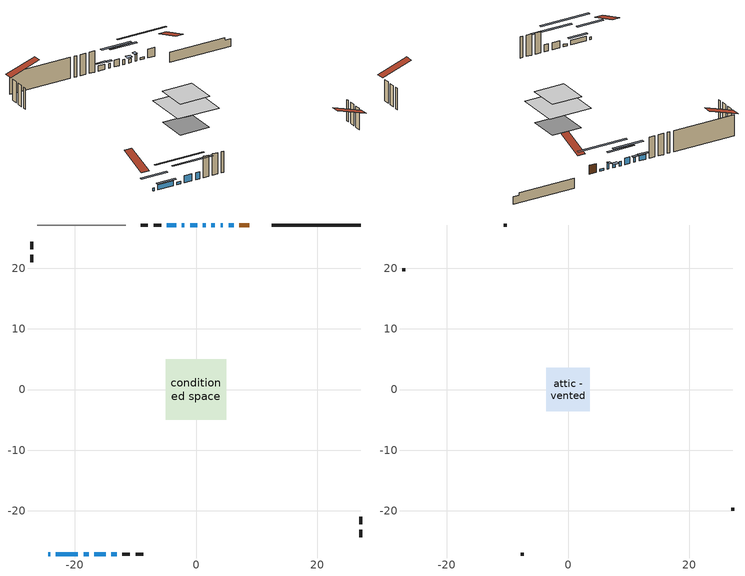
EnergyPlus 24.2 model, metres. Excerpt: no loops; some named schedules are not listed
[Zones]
conditioned space
 floor outside (Floor1 construction): -0.7,-0.7 -0.7,0.7 0.7,0.7 0.7,-0.7 z0.31
 floor adiabatic (AdiabaticFloorConstruction): -4.99,-4.99 -4.99,4.99 4.99,4.99 4.99,-4.99 z2.75
 floor foundation (Slab1 construction): -3.49,-3.49 -3.49,3.49 3.49,3.49 3.49,-3.49 z-1.98
 wall outside (AdiabaticWallConstruction 1): 8.8,27.11 7.15,27.11 z0.31:2.34
 wall outside (AdiabaticWallConstruction): -24.36,-27.11 -24.05,-27.11 z0.31:0.92; -23.12,-27.11 -19.46,-27.11 / 1.59,27.11 1.13,27.11 / -1.9,27.11 -2.36,27.11 z0.31:1.38; 6.23,27.11 5.36,27.11 / -18.54,-27.11 -17.67,-27.11 z0.31:0.82; 4.43,27.11 4.05,27.11 z0.31:1.84; 3.13,27.11 2.51,27.11 z0.31:1.23; 0.2,27.11 -0.97,27.11 z0.31:1.83; -16.74,-27.11 -14.91,-27.11 / -13.99,-27.11 -13.07,-27.11 z0.31:1.94; -3.28,27.11 -4.81,27.11 z0.31:1.48
 wall outside (Wall1 construction): -5.74,27.11 -6.98,27.11 / -12.14,-27.11 -10.89,-27.11 / -27.11,24.36 -27.11,23.11 / 27.11,-24.36 27.11,-23.11 z0.31:5.19
 wall outside (Wall2 construction): -7.91,27.11 -9.15,27.11 / -9.96,-27.11 -8.73,-27.11 / -27.11,22.18 -27.11,20.95 / 27.11,-22.18 27.11,-20.95 z0.31:5.19
 wall foundation (FoundationWall1 construction): 12.48,27.11,-1.98 12.48,27.11,0.31 25.65,27.11,0.31 25.65,27.11,-0.29 27.11,27.11,-0.29 27.11,27.11,-1.98
 wall adiabatic (Wall4 construction): -11.54,27.11 -26.18,27.11 z0.31:5.19
 window (WindowConstruction 7): -24.36,-27.11 -24.05,-27.11 z0.31:0.92
 window (WindowConstruction 6): -23.12,-27.11 -19.46,-27.11 z0.31:1.38
 window (WindowConstruction 10): 6.23,27.11 5.36,27.11 z0.31:0.82
 window (WindowConstruction 11): -18.53,-27.11 -17.67,-27.11 z0.31:0.82
 window (WindowConstruction 8): 4.43,27.11 4.05,27.11 z0.31:1.83
 window (WindowConstruction 9): 3.12,27.11 2.51,27.11 z0.31:1.22
 window (WindowConstruction): 1.58,27.11 1.13,27.11 z0.31:1.38
 window (WindowConstruction 1): 0.2,27.11 -0.97,27.11 z0.31:1.83
 window (WindowConstruction 2): -16.74,-27.11 -14.91,-27.11 z0.31:1.93
 window (WindowConstruction 3): -13.98,-27.11 -13.07,-27.11 z0.31:1.93
 window (WindowConstruction 4): -1.9,27.11 -2.35,27.11 z0.31:1.38
 window (WindowConstruction 5): -3.28,27.11 -4.81,27.11 z0.31:1.48
 door (Door): 8.8,27.11 7.15,27.11 z0.31:2.34
 ceiling adiabatic (AdiabaticFloorConstruction): 4.99,-4.99 4.99,4.99 -4.99,4.99 -4.99,-4.99 z2.75
attic - vented
 floor to conditioned space (Floor2 construction Reversed): -3.56,-3.56 -3.56,3.56 3.56,3.56 3.56,-3.56 z5.19
 wall outside (Wall3 construction): -10.07,27.11 -10.61,27.11 / -7.8,-27.11 -7.27,-27.11 / -27.11,20.02 -27.11,19.48 / 27.11,-20.02 27.11,-19.48 z0.31:5.19
 roof outside (Roof1 construction): 9.73,27.11,5.19 9.73,20.18,7.5 11.55,20.18,7.5 11.55,27.11,5.19; -25.28,-27.11,5.19 -25.28,-20.18,7.5 -27.11,-20.18,7.5 -27.11,-27.11,5.19; -27.11,25.28,5.19 -20.18,25.28,7.5 -20.18,27.11,7.5 -27.11,27.11,5.19; 27.11,-25.28,5.19 20.18,-25.28,7.5 20.18,-27.11,7.5 27.11,-27.11,5.19
shading: -21,-27.11 -27.41,-27.11 -27.41,-27.57 -21,-27.57 z3.97; -19,-27.11 -23.58,-27.11 -23.58,-27.57 -19,-27.57 z1.84; -0.13,27.11 11.72,27.11 11.72,27.57 -0.13,27.57 z6.31; -12.18,-27.11 -24.02,-27.11 -24.02,-27.57 -12.18,-27.57 z6.31; 3.9,27.11 4.58,27.11 4.58,28.02 3.9,28.02 z1.98; 2.22,27.11 3.42,27.11 3.42,28.02 2.22,28.02 z1.52; -1.92,27.11 4.64,27.11 4.64,27.57 -1.92,27.57 z4.43; -4.02,27.11 3.25,27.11 3.25,27.57 -4.02,27.57 z4.89; -11.86,-27.11 -19.79,-27.11 -19.79,-27.57 -11.86,-27.57 z4.99; -10.02,-27.11 -17.04,-27.11 -17.04,-27.57 -10.02,-27.57 z4.99; -2.82,27.11 -1.44,27.11 -1.44,27.57 -2.82,27.57 z1.84; -5.27,27.11 -2.82,27.11 -2.82,27.57 -5.27,27.57 z1.94
[Building]
Building 1: Terrain=Suburbs
[Site:Location]
Toronto Intl AP_ON: Latitude {deg}=43.68; Longitude {deg}=-79.63; Time Zone {hr}=-5; Elevation {m}=173; Keep Site Location Information=Yes
[Site:GroundTemperature:Shallow]
4.59119, 2.66285, 2.50842, 3.42352, 7.09712, 10.7536, 13.9236, 15.9317, 16.1023, 14.4691, 11.3799, 7.83558
[Site:WaterMainsTemperature]
Calculation Method=Schedule; Temperature Schedule=mains temperature schedule
[Material] Roughness=Rough; Thermal Absorptance=0.9
Name | Thickness {m} | Conductivity {W/m-K} | Density {kg/m3} | Specific Heat {J/kg-K} | Solar Absorptance | Visible Absorptance
asphalt or fiberglass shingles | 0.00635 | 0.162714 | 1121.4 | 1465.45 | 0.4 | 0.4
ceiling loosefill ins | 0.0846667 | 0.0480833 | 16.02 | 1046.75 | 0.7 | 0.7
ceiling stud and cavity | 0.1397 | 0.112695 | 65.682 | 1177.47 | 0.7 | 0.7
concrete 4.0 in. | 0.1016 | 1.803125 | 2242.8 | 837.4 | 0.7 | 0.7
concrete 8.0 in. | 0.2032 | 1.803125 | 2242.8 | 837.4 | 0.7 | 0.7
door material | 0.04445 | 0.053851 | 512.64 | 1214.23 | 0.7 | 0.7
exterior vertical ins | 0.00123295 | 0.029427 | 32.04 | 1214.23 | 0.7 | 0.7
floor covering | 0.0127 | 0.0433444 | 54.468 | 1339.84 | 0.6 | 0.6
floor rigid ins | 0.051816 | 0.029427 | 32.04 | 1214.23 | 0.7 | 0.7
floor rigid ins 1; wall rigid ins | 0.512978 | 0.029427 | 32.04 | 1214.23 | 0.7 | 0.7
floor stud and cavity | 0.1397 | 0.595641 | 92.3553 | 1139.71 | 0.7 | 0.7
floor stud and cavity 1 | 0.1397 | 1.75129 | 37.0049 | 1207.88 | 0.7 | 0.7
furniture material conditioned space 1 | 0.1524 | 0.115458 | 640.8 | 1214.23 | 0.6 | 0.6
gypsum board | 0.0127 | 0.160291 | 801 | 837.4 | 0.6 | 0.6
osb sheathing 0.5 in. | 0.0127 | 0.115458 | 512.64 | 1214.23 | 0.7 | 0.7
osb sheathing 0.5 in. 1 | 0.0127 | 0.115458 | 512.64 | 1214.23 | 0.84 | 0.84
osb sheathing 0.75 in. | 0.01905 | 0.115458 | 512.64 | 1214.23 | 0.7 | 0.7
wall stud and cavity | 0.1397 | 0.291693 | 139.0536 | 1170.24 | 0.7 | 0.7
wall stud and cavity 1 | 0.1397 | 0.290624 | 139.0536 | 1170.24 | 0.7 | 0.7
wall stud and cavity 2 | 0.0889 | 6.9971 | 50.32683 | 1063.81 | 0.6 | 0.6
wall stud and cavity 3 | 0.1397 | 0.21764 | 139.0536 | 1170.24 | 0.7 | 0.7
wall stud and cavity 4 | 0.0889 | 0.380278 | 52.3479 | 1209.89 | 0.7 | 0.7
wall stud and cavity 5 | 0.0889 | 0.391764 | 83.0341 | 1211.67 | 0.7 | 0.7
wood siding | 0.0254 | 0.102417 | 544.68 | 1172.36 | 0.84 | 0.84
wood siding 1 | 0.00254 | 0.102417 | 544.68 | 1172.36 | 0.84 | 0.84
wood siding 2; wood siding 3 | 0.0254 | 0.102417 | 544.68 | 1172.36 | 0.7 | 0.7
[WindowMaterial:SimpleGlazingSystem]
Name | U-Factor {W/m2-K} | Solar Heat Gain Coefficient
WindowMaterial | 2.77541 | 0.41
WindowMaterial 1 | 2.42337 | 0.63
WindowMaterial 2 | 2.89067 | 0.69
WindowMaterial 3 | 2.92587 | 0.66
WindowMaterial 4 | 2.55964 | 0.55
WindowMaterial 5 | 2.958238 | 0.59
WindowMaterial 6 | 5.21865 | 0.58
WindowMaterial 7 | 5.14938 | 0.65
WindowMaterial 8 | 4.20853 | 0.66
WindowMaterial 9 | 3.04965 | 0.43
[Construction]
AdiabaticFloorConstruction: floor stud and cavity 1, floor rigid ins 1, osb sheathing 0.75 in., floor covering
AdiabaticWallConstruction: wood siding 2, wall rigid ins, wall stud and cavity 4, gypsum board
AdiabaticWallConstruction 1: wood siding 3, wall rigid ins, wall stud and cavity 4, gypsum board
Door: door material
Floor1 construction: floor stud and cavity, floor rigid ins, osb sheathing 0.75 in., floor covering
Floor2 construction Reversed: gypsum board, ceiling stud and cavity, ceiling loosefill ins
FoundationWall1 construction: concrete 8.0 in.
furniture construction conditioned space 1: furniture material conditioned space 1
PartitionWallConstruction: gypsum board, wall stud and cavity 5, gypsum board
Roof1 construction: asphalt or fiberglass shingles
Slab1 construction: concrete 4.0 in.
Wall1 construction: wood siding, osb sheathing 0.5 in., wall stud and cavity, gypsum board
Wall2 construction: wood siding, osb sheathing 0.5 in., wall stud and cavity 1, gypsum board
Wall3 construction: wood siding 1, wall stud and cavity 2
Wall4 construction: osb sheathing 0.5 in. 1, wall stud and cavity 3, gypsum board
WindowConstruction; WindowConstruction 4: WindowMaterial
WindowConstruction 1: WindowMaterial 1
WindowConstruction 10; WindowConstruction 11: WindowMaterial 9
WindowConstruction 2: WindowMaterial 2
WindowConstruction 3: WindowMaterial 3
WindowConstruction 5: WindowMaterial 4
WindowConstruction 6: WindowMaterial 5
WindowConstruction 7: WindowMaterial 6
WindowConstruction 8: WindowMaterial 7
WindowConstruction 9: WindowMaterial 8
[Zone] Multiplier=1; Part of Total Floor Area=Yes
Name | Volume {m3}
attic - vented | 19.0435
conditioned space | 371.5
[Space]
Name | Zone | Volume {m3}
attic - vented 1 | attic - vented | 19.0435
conditioned space 1 | conditioned space | 371.5
[ZoneInfiltration:EffectiveLeakageArea]
infil attic - vented 1: Zone or Space=attic - vented 1; Schedule=Always On Discrete; Effective Air Leakage Area {cm2}=2099.17; Stack Coefficient=0.000499927; Wind Coefficient=1.51068e-05
[ZoneMixing]
whole house fan mix: Zone or Space=attic - vented; Schedule=Always On Continuous; Design Flow Rate Calculation Method=Flow/Zone; Design Flow Rate {m3/s}=0; Source Zone or Space=conditioned space
[SurfaceProperty:ExposedFoundationPerimeter]
Slab1: Exposed Perimeter Calculation Method=TotalExposedPerimeter; Total Exposed Perimeter {m}=14.63
[InternalMass] Zone or ZoneList=conditioned space; Space or SpaceList=conditioned space 1
Name | Construction | Surface Area {m2}
furniture mass conditioned space 1 | furniture construction conditioned space 1 | 60.088
partition wall mass | PartitionWallConstruction | 150.22
[Lights]
interior lighting: Zone or ZoneList or Space or SpaceList=conditioned space 1; Schedule=interior lighting schedule; Design Level Calculation Method=LightingLevel; Lighting Level {W}=343.2; Return Air Fraction=0; Fraction Radiant=0.6; Fraction Visible=0.2; Fraction Replaceable=1
[People]
occupants: Zone or ZoneList or Space or SpaceList=conditioned space 1; Number of People Schedule=occupants schedule; Number of People Calculation Method=People; Number of People=3; Fraction Radiant=0.314171; Sensible Heat Fraction=0.56303; Activity Level Schedule=occupants activity schedule; Carbon Dioxide Generation Rate {m3/s-W}=0; Enable ASHRAE 55 Comfort Warnings=No; Mean Radiant Temperature Calculation Type=EnclosureAveraged
[ElectricEquipment] Zone or ZoneList or Space or SpaceList=conditioned space 1; Design Level Calculation Method=EquipmentLevel
Name | Schedule | Design Level {W} | Fraction Latent | Fraction Radiant | Fraction Lost
clothes dryer | clothes dryer schedule | 140.772 | 0.015 | 0.081 | 0.85
clothes washer | clothes washer schedule | 32.1985 | 0.03 | 0.162 | 0.7
cooking range | cooking range schedule | 208.969 | 0.08 | 0.432 | 0.2
dishwasher | dishwasher schedule | 66.8632 | 0.3 | 0.18 | 0.4
fridge | fridge schedule | 72.9452 | 0 | 0.6 | 0
mech vent house fan | mech vent house fan schedule | 0.95 | 0 | 0 | 1
mech vent house fan cfis | mech vent house fan cfis schedule | 0 | 0 | 0 | 0
misc plug loads | misc plug loads schedule | 494.7 | 0.045 | 0.513 | 0.1
whole house fan | Always On Discrete | 0 | 0 | 0 | 1
[OtherEquipment] Zone or ZoneList or Space or SpaceList=conditioned space 1; Design Level Calculation Method=EquipmentLevel
Name | Fuel Type | Schedule | Design Level {W} | Fraction Latent | Fraction Radiant | Fraction Lost
clothes dryer 1 | Electricity | clothes dryer schedule | 0 | 0.015 | 0.081 | 0.85
cooking range 1 | Electricity | cooking range schedule | 0 | 0.08 | 0.432 | 0.2
general water use latent | None | general water use schedule | 59.3978 | 1 | 0 | 0
general water use sensible | None | general water use schedule | -58.539 | 0 | 0.6 | 0
mech vent house fan latent load | None | Always On Discrete | 0 | 1 | 0 | 0
mech vent house fan sensible load | None | Always On Discrete | 0 | 0 | 0 | 0
water heater energy adjustment1 | NaturalGas | Always On Discrete | 0.01 | 0 | 0 | 1
[ZoneInfiltration:DesignFlowRate] Zone or ZoneList or Space or SpaceList=conditioned space 1; Schedule=Always On Discrete; Design Flow Rate Calculation Method=Flow/Zone; Design Flow Rate {m3/s}=0
infil flow; natural vent flow; whole house fan flow
[AvailabilityManager:Scheduled]
furnace airloop Availability Manager: Schedule=Always On Discrete
[Foundation:Kiva]
Foundation Kiva 1: Initial Indoor Air Temperature {C}=18; Wall Height Above Grade {m}=0.309982; Wall Depth Below Slab {m}=0.2032; Custom Block Material Name 1=exterior vertical ins; Custom Block Depth 1 {m}=2.28999; Custom Block X Position 1 {m}=0.2032; Custom Block Z Position 1 {m}=0
[Foundation:Kiva:Settings]
Soil Conductivity {W/m-K}=0.849921; Soil Density {kg/m3}=1842.3; Soil Specific Heat {J/kg-K}=418.7; Ground Solar Absorptivity=0.9; Ground Thermal Absorptivity=0.9; Ground Surface Roughness {m}=0.03; Far-Field Width {m}=40; Deep-Ground Boundary Condition=ZeroFlux; Deep-Ground Depth {m}=40; Minimum Cell Dimension {m}=0.2; Maximum Cell Growth Coefficient=3; Simulation Timestep=Timestep
[Exterior:Lights]
exterior lighting: Schedule=exterior lighting schedule; Design Level {W}=75.6
[EnergyManagementSystem:GlobalVariable]
furnace_airloop_Fan_RTF
infil_program_Qfan
infil_program_Qinf
natural_vent_program_Qnv
natural_vent_program_Qwhf
[EnergyManagementSystem:Sensor]
Name | Output:Variable or Output:Meter Index Key | Output:Variable or Output:Meter
airflow_gain | infil flow | Infiltration Sensible Heat Gain Energy
airflow_gain_1 | natural vent flow | Infiltration Sensible Heat Gain Energy
airflow_gain_2 | whole house fan flow | Infiltration Sensible Heat Gain Energy
airflow_loss | infil flow | Infiltration Sensible Heat Loss Energy
airflow_loss_1 | natural vent flow | Infiltration Sensible Heat Loss Energy
airflow_loss_2 | whole house fan flow | Infiltration Sensible Heat Loss Energy
clg_load_cond |  | Cooling:EnergyTransfer:Zone:CONDITIONED SPACE
clg_sp_s; clg_sp_s_1 | cooling setpoint | Schedule Value
clothes_dryer_exhaust_0_sch_s | clothes dryer exhaust 0 schedule | Schedule Value
cool_season | cooling season schedule | Schedule Value
htg_load_cond |  | Heating:EnergyTransfer:Zone:CONDITIONED SPACE
htg_sp_s; htg_sp_s_1 | heating setpoint | Schedule Value
ig_ee_conv | clothes dryer | Electric Equipment Convective Heating Energy
ig_ee_conv_2 | cooking range | Electric Equipment Convective Heating Energy
ig_ee_conv_4 | fridge | Electric Equipment Convective Heating Energy
ig_ee_conv_5 | misc plug loads | Electric Equipment Convective Heating Energy
ig_ee_conv_6 | whole house fan | Electric Equipment Convective Heating Energy
ig_ee_rad | clothes dryer | Electric Equipment Radiant Heating Energy
ig_ee_rad_2 | cooking range | Electric Equipment Radiant Heating Energy
ig_ee_rad_4 | fridge | Electric Equipment Radiant Heating Energy
ig_ee_rad_5 | misc plug loads | Electric Equipment Radiant Heating Energy
ig_ee_rad_6 | whole house fan | Electric Equipment Radiant Heating Energy
ig_lgt_conv | interior lighting | Lights Convective Heating Energy
ig_lgt_rad | interior lighting | Lights Radiant Heating Energy
ig_lgt_vis | interior lighting | Lights Visible Radiation Heating Energy
ig_oe_conv | clothes dryer 1 | Other Equipment Convective Heating Energy
ig_oe_conv_1 | cooking range 1 | Other Equipment Convective Heating Energy
ig_oe_conv_2 | general water use latent | Other Equipment Convective Heating Energy
ig_oe_conv_3 | general water use sensible | Other Equipment Convective Heating Energy
ig_oe_conv_4 | water heater energy adjustment1 | Other Equipment Convective Heating Energy
ig_oe_rad | clothes dryer 1 | Other Equipment Radiant Heating Energy
ig_oe_rad_1 | cooking range 1 | Other Equipment Radiant Heating Energy
ig_oe_rad_2 | general water use latent | Other Equipment Radiant Heating Energy
ig_oe_rad_3 | general water use sensible | Other Equipment Radiant Heating Energy
ig_oe_rad_4 | water heater energy adjustment1 | Other Equipment Radiant Heating Energy
ig_ppl_conv | occupants | People Convective Heating Energy
ig_ppl_rad | occupants | People Radiant Heating Energy
im_conv | furniture mass conditioned space 1 | Surface Inside Face Convection Heat Gain Energy
im_conv_1 | partition wall mass | Surface Inside Face Convection Heat Gain Energy
im_ig | furniture mass conditioned space 1 | Surface Inside Face Internal Gains Radiation Heat Gain Energy
im_ig_1 | partition wall mass | Surface Inside Face Internal Gains Radiation Heat Gain Energy
im_lgt | furniture mass conditioned space 1 | Surface Inside Face Lights Radiation Heat Gain Energy
im_lgt_1 | partition wall mass | Surface Inside Face Lights Radiation Heat Gain Energy
im_sol | furniture mass conditioned space 1 | Surface Inside Face Solar Radiation Heat Gain Energy
im_sol_1 | partition wall mass | Surface Inside Face Solar Radiation Heat Gain Energy
im_surf | furniture mass conditioned space 1 | Surface Inside Face Net Surface Thermal Radiation Heat Gain Energy
im_surf_1 | partition wall mass | Surface Inside Face Net Surface Thermal Radiation Heat Gain Energy
mv_conv | mech vent house fan | Electric Equipment Convective Heating Energy
mv_conv_1 | mech vent house fan cfis | Electric Equipment Convective Heating Energy
mv_conv_2 | mech vent house fan latent load | Other Equipment Convective Heating Energy
mv_conv_3 | mech vent house fan sensible load | Other Equipment Convective Heating Energy
mv_rad | mech vent house fan | Electric Equipment Radiant Heating Energy
mv_rad_1 | mech vent house fan cfis | Electric Equipment Radiant Heating Energy
mv_rad_2 | mech vent house fan latent load | Other Equipment Radiant Heating Energy
mv_rad_3 | mech vent house fan sensible load | Other Equipment Radiant Heating Energy
natural_vent_s | natural vent schedule | Schedule Value
out_pb_s |  | Site Outdoor Air Barometric Pressure
out_wt_s |  | Site Outdoor Air Humidity Ratio
site_vw_s |  | Site Wind Speed
ss_back_out | Window1 | Surface Window Shortwave from Zone Back Out Window Heat Transfer Rate
ss_back_out_1 | Window10 | Surface Window Shortwave from Zone Back Out Window Heat Transfer Rate
ss_back_out_10 | Window8 | Surface Window Shortwave from Zone Back Out Window Heat Transfer Rate
ss_back_out_11 | Window9 | Surface Window Shortwave from Zone Back Out Window Heat Transfer Rate
ss_back_out_2 | Window12 | Surface Window Shortwave from Zone Back Out Window Heat Transfer Rate
ss_back_out_3 | Window13 | Surface Window Shortwave from Zone Back Out Window Heat Transfer Rate
ss_back_out_4 | Window2 | Surface Window Shortwave from Zone Back Out Window Heat Transfer Rate
ss_back_out_5 | Window3 | Surface Window Shortwave from Zone Back Out Window Heat Transfer Rate
ss_back_out_6 | Window4 | Surface Window Shortwave from Zone Back Out Window Heat Transfer Rate
ss_back_out_7 | Window5 | Surface Window Shortwave from Zone Back Out Window Heat Transfer Rate
ss_back_out_8 | Window6 | Surface Window Shortwave from Zone Back Out Window Heat Transfer Rate
ss_back_out_9 | Window7 | Surface Window Shortwave from Zone Back Out Window Heat Transfer Rate
ss_conv | Door1 | Surface Inside Face Convection Heat Gain Energy
ss_conv_1 | Window1 | Surface Inside Face Convection Heat Gain Energy
ss_conv_10 | Window7 | Surface Inside Face Convection Heat Gain Energy
ss_conv_11 | Window8 | Surface Inside Face Convection Heat Gain Energy
ss_conv_12 | Window9 | Surface Inside Face Convection Heat Gain Energy
ss_conv_2 | Window10 | Surface Inside Face Convection Heat Gain Energy
ss_conv_3 | Window12 | Surface Inside Face Convection Heat Gain Energy
ss_conv_4 | Window13 | Surface Inside Face Convection Heat Gain Energy
ss_conv_5 | Window2 | Surface Inside Face Convection Heat Gain Energy
ss_conv_6 | Window3 | Surface Inside Face Convection Heat Gain Energy
ss_conv_7 | Window4 | Surface Inside Face Convection Heat Gain Energy
ss_conv_8 | Window5 | Surface Inside Face Convection Heat Gain Energy
ss_conv_9 | Window6 | Surface Inside Face Convection Heat Gain Energy
ss_ig | Door1 | Surface Inside Face Internal Gains Radiation Heat Gain Energy
ss_ig_1 | Window1 | Surface Inside Face Internal Gains Radiation Heat Gain Energy
ss_ig_10 | Window7 | Surface Inside Face Internal Gains Radiation Heat Gain Energy
ss_ig_11 | Window8 | Surface Inside Face Internal Gains Radiation Heat Gain Energy
ss_ig_12 | Window9 | Surface Inside Face Internal Gains Radiation Heat Gain Energy
ss_ig_2 | Window10 | Surface Inside Face Internal Gains Radiation Heat Gain Energy
ss_ig_3 | Window12 | Surface Inside Face Internal Gains Radiation Heat Gain Energy
ss_ig_4 | Window13 | Surface Inside Face Internal Gains Radiation Heat Gain Energy
ss_ig_5 | Window2 | Surface Inside Face Internal Gains Radiation Heat Gain Energy
ss_ig_6 | Window3 | Surface Inside Face Internal Gains Radiation Heat Gain Energy
ss_ig_7 | Window4 | Surface Inside Face Internal Gains Radiation Heat Gain Energy
ss_ig_8 | Window5 | Surface Inside Face Internal Gains Radiation Heat Gain Energy
ss_ig_9 | Window6 | Surface Inside Face Internal Gains Radiation Heat Gain Energy
ss_lgt | Door1 | Surface Inside Face Lights Radiation Heat Gain Energy
ss_sol | Door1 | Surface Inside Face Solar Radiation Heat Gain Energy
ss_surf | Door1 | Surface Inside Face Net Surface Thermal Radiation Heat Gain Energy
ss_surf_1 | Window1 | Surface Inside Face Net Surface Thermal Radiation Heat Gain Energy
ss_surf_10 | Window7 | Surface Inside Face Net Surface Thermal Radiation Heat Gain Energy
ss_surf_11 | Window8 | Surface Inside Face Net Surface Thermal Radiation Heat Gain Energy
ss_surf_12 | Window9 | Surface Inside Face Net Surface Thermal Radiation Heat Gain Energy
ss_surf_2 | Window10 | Surface Inside Face Net Surface Thermal Radiation Heat Gain Energy
ss_surf_3 | Window12 | Surface Inside Face Net Surface Thermal Radiation Heat Gain Energy
ss_surf_4 | Window13 | Surface Inside Face Net Surface Thermal Radiation Heat Gain Energy
ss_surf_5 | Window2 | Surface Inside Face Net Surface Thermal Radiation Heat Gain Energy
ss_surf_6 | Window3 | Surface Inside Face Net Surface Thermal Radiation Heat Gain Energy
ss_surf_7 | Window4 | Surface Inside Face Net Surface Thermal Radiation Heat Gain Energy
ss_surf_8 | Window5 | Surface Inside Face Net Surface Thermal Radiation Heat Gain Energy
ss_surf_9 | Window6 | Surface Inside Face Net Surface Thermal Radiation Heat Gain Energy
ss_trans_in | Window1 | Surface Window Transmitted Solar Radiation Rate
ss_trans_in_1 | Window10 | Surface Window Transmitted Solar Radiation Rate
ss_trans_in_10 | Window8 | Surface Window Transmitted Solar Radiation Rate
ss_trans_in_11 | Window9 | Surface Window Transmitted Solar Radiation Rate
ss_trans_in_2 | Window12 | Surface Window Transmitted Solar Radiation Rate
ss_trans_in_3 | Window13 | Surface Window Transmitted Solar Radiation Rate
ss_trans_in_4 | Window2 | Surface Window Transmitted Solar Radiation Rate
ss_trans_in_5 | Window3 | Surface Window Transmitted Solar Radiation Rate
ss_trans_in_6 | Window4 | Surface Window Transmitted Solar Radiation Rate
ss_trans_in_7 | Window5 | Surface Window Transmitted Solar Radiation Rate
ss_trans_in_8 | Window6 | Surface Window Transmitted Solar Radiation Rate
ss_trans_in_9 | Window7 | Surface Window Transmitted Solar Radiation Rate
ss_trans_out | Window1 | Surface Inside Face Initial Transmitted Diffuse Transmitted Out Window Solar Radiation Rate
ss_trans_out_1 | Window10 | Surface Inside Face Initial Transmitted Diffuse Transmitted Out Window Solar Radiation Rate
ss_trans_out_10 | Window8 | Surface Inside Face Initial Transmitted Diffuse Transmitted Out Window Solar Radiation Rate
ss_trans_out_11 | Window9 | Surface Inside Face Initial Transmitted Diffuse Transmitted Out Window Solar Radiation Rate
ss_trans_out_2 | Window12 | Surface Inside Face Initial Transmitted Diffuse Transmitted Out Window Solar Radiation Rate
ss_trans_out_3 | Window13 | Surface Inside Face Initial Transmitted Diffuse Transmitted Out Window Solar Radiation Rate
ss_trans_out_4 | Window2 | Surface Inside Face Initial Transmitted Diffuse Transmitted Out Window Solar Radiation Rate
ss_trans_out_5 | Window3 | Surface Inside Face Initial Transmitted Diffuse Transmitted Out Window Solar Radiation Rate
ss_trans_out_6 | Window4 | Surface Inside Face Initial Transmitted Diffuse Transmitted Out Window Solar Radiation Rate
ss_trans_out_7 | Window5 | Surface Inside Face Initial Transmitted Diffuse Transmitted Out Window Solar Radiation Rate
ss_trans_out_8 | Window6 | Surface Inside Face Initial Transmitted Diffuse Transmitted Out Window Solar Radiation Rate
ss_trans_out_9 | Window7 | Surface Inside Face Initial Transmitted Diffuse Transmitted Out Window Solar Radiation Rate
s_conv | Floor1 | Surface Inside Face Convection Heat Gain Energy
s_conv_1 | Floor2 | Surface Inside Face Convection Heat Gain Energy
s_conv_10 | Wall2:0 | Surface Inside Face Convection Heat Gain Energy
s_conv_11 | Wall2:180 | Surface Inside Face Convection Heat Gain Energy
s_conv_12 | Wall2:270 | Surface Inside Face Convection Heat Gain Energy
s_conv_13 | Wall2:90 | Surface Inside Face Convection Heat Gain Energy
s_conv_14 | Wall4 | Surface Inside Face Convection Heat Gain Energy
s_conv_2 | FoundationWall1 | Surface Inside Face Convection Heat Gain Energy
s_conv_3 | inferred conditioned ceiling | Surface Inside Face Convection Heat Gain Energy
s_conv_4 | inferred conditioned floor | Surface Inside Face Convection Heat Gain Energy
s_conv_5 | Slab1 | Surface Inside Face Convection Heat Gain Energy
s_conv_6 | Wall1:0 | Surface Inside Face Convection Heat Gain Energy
s_conv_7 | Wall1:180 | Surface Inside Face Convection Heat Gain Energy
s_conv_8 | Wall1:270 | Surface Inside Face Convection Heat Gain Energy
s_conv_9 | Wall1:90 | Surface Inside Face Convection Heat Gain Energy
s_ig | Floor1 | Surface Inside Face Internal Gains Radiation Heat Gain Energy
s_ig_1 | Floor2 | Surface Inside Face Internal Gains Radiation Heat Gain Energy
